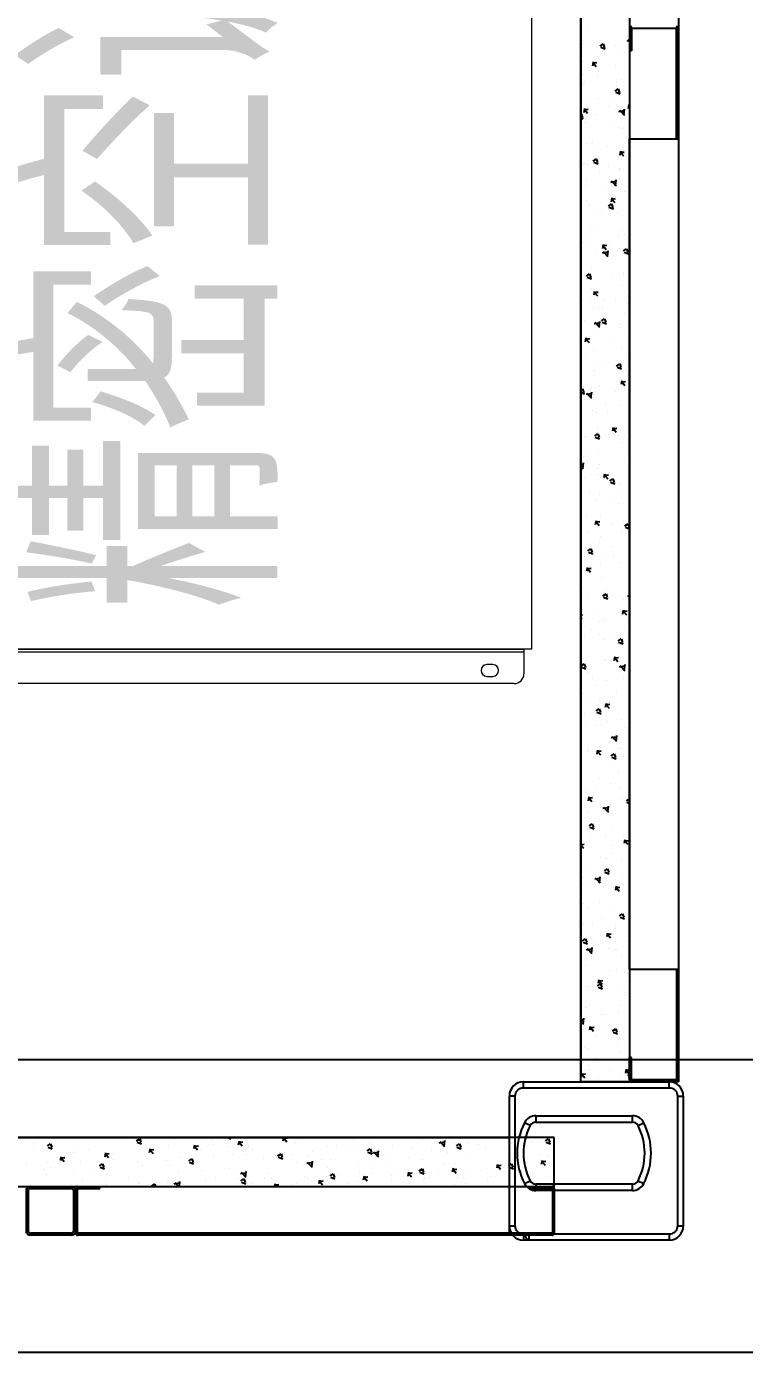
# Model space of a CAD drawing. Extents: x 758840 to 1108724, y -102573 to 143521.
# Drawn here: x 863022 to 863757, y 64583 to 65940 of the extents above; entities that cross this region are included whole.
import ezdxf

# ---------------------------------------------------------------- set-up
doc = ezdxf.new("R2010")
doc.units = 0
doc.header["$LTSCALE"] = 1000
doc.header["$MEASUREMENT"] = 0
doc.linetypes.add('DASHDOT', pattern=[1, 0.5, -0.25, 0, -0.25])
for name, color, linetype in [('02电气-设备', 255, 'Continuous'), ('02电气-设备基础', 252, 'Continuous'), ('DX', 3, 'DASHDOT'), ('LWIRE', 1, 'Continuous')]:
    doc.layers.add(name, color=color, linetype=linetype)
doc.layers.add('ACS_KT_LH', color=51, linetype='ACS-LH', lineweight=60)
doc.styles.get("Standard").update_dxf_attribs({"font": 'gbenor.shx', "bigfont": 'gbcbig.shx'})
doc.styles.add('宋体', font='', dxfattribs={"width": 0.7})
doc.styles.get('宋体').set_extended_font_data('SimSun')
doc.linetypes.add('ACS-LH', pattern='A,1,-0.25,1,-0.25,1,-0.25,1,-0.4,["LH",宋体,S=0.25,R=0,X=-0.2,Y=-0.1],-0.4', length=5.55)

# ---------------------------------------------------------------- blocks, each defined once
blk = doc.blocks.new('空调新风一体机')
at = {"layer": 'ACS_KT_LH', "linetype": 'ByBlock', "lineweight": 15}
for p, q in [((304.8, 1052.5), (632.7, 1052.5)), ((468.7, 779.5), (304.8, 1052.5)), ((632.7, 1052.5), (468.7, 779.5))]:
    blk.add_line(p, q, dxfattribs=at)
at = {"layer": 'DX', "linetype": 'ByBlock', "lineweight": 13}
for p, q in [((39.6, 18.1), (39.6, 681.8)), ((71.9, 691.8), (49.6, 691.8)), ((71.9, 8.1), (71.9, 691.8)), ((74.6, 691.8), (71.9, 691.8)), ((74.6, 8.1), (74.6, 691.8)), ((875.4, 691.8), (875.4, 8.1)), ((875.4, 691.8), (878.1, 691.8)), ((878.1, 691.8), (878.1, 8.1)), ((878.1, 691.8), (900.4, 691.8)), ((910.4, 681.8), (910.4, 18.1)), ((47, 660), (47, 654)), ((59, 654), (59, 660)), ((891, 660), (891, 654)), ((903, 654), (903, 660)), ((47, 46), (47, 40)), ((59, 40), (59, 46)), ((891, 46), (891, 40)), ((903, 40), (903, 46)), ((71.9, 8.1), (49.6, 8.1)), ((74.6, 8.1), (71.9, 8.1)), ((875.4, 8.1), (878.1, 8.1)), ((878.1, 8.1), (900.4, 8.1))]:
    blk.add_line(p, q, dxfattribs=at)
blk.add_lwpolyline([(75, 700), (75, 0), (875, 0), (875, 700)], close=True, dxfattribs=at)
blk.add_circle((53.1, 657.8), 11.8, dxfattribs=at)
for centre, radius, start, end in [((49.6, 681.8), 10, 90, 180), ((900.4, 681.8), 10, 0, 90), ((53, 660), 6, 0, 180), ((897, 660), 6, 0, 180), ((53, 654), 6, 180, 0), ((897, 654), 6, 180, 0), ((53, 46), 6, 0, 180), ((897, 46), 6, 0, 180), ((53, 40), 6, 180, 0), ((897, 40), 6, 180, 0), ((49.6, 18.1), 10, 180, 270), ((900.4, 18.1), 10, 270, 0)]:
    blk.add_arc(centre, radius, start, end, dxfattribs=at)
at = {"linetype": 'ByBlock', "lineweight": 15}
blk.add_text('正面', height=250, dxfattribs=at).set_placement((287.2, 1115.2))
at = {"layer": 'LWIRE', "lineweight": -3}
blk.add_text('精密空调', height=250, dxfattribs=at).set_placement((114.9, 259.7))
blk = doc.blocks.new('BD4-PAL0101-HVPM02')
at = {"layer": '02电气-设备'}
for p, q in [((8394880.4, -4146561.4), (8394880.4, -4149431.4)), ((8394880.4, -4149437.4), (8394880.4, -4146561.4)), ((8394880.4, -4149437.4), (8394880.4, -4146561.4)), ((8394930.4, -4146561.4), (8394930.4, -4149437.4)), ((8394980.4, -4146561.4), (8394980.4, -4149437.4)), ((8394888.5, -4148361.3), (8394888.5, -4148361.3)), ((8394928.6, -4148366.6), (8394928.6, -4148366.6)), ((8394930.4, -4148359.6), (8394930.4, -4148382.4)), ((8394932.4, -4148359.6), (8394932.4, -4148382.4)), ((8394978.2, -4148359.4), (8394932.6, -4148359.4)), ((8394978.4, -4148472.4), (8394978.4, -4148359.6)), ((8394980.4, -4148472.4), (8394980.4, -4148359.6)), ((8394882.6, -4148371.5), (8394882.6, -4148371.5)), ((8394883.7, -4148374.5), (8394883.7, -4148374.5)), ((8394885.7, -4148374.8), (8394885.7, -4148374.8)), ((8394900.3, -4148377.4), (8394903.5, -4148375.2)), ((8394900.9, -4148378.6), (8394905.3, -4148380.3)), ((8394903.4, -4148375.2), (8394904.7, -4148379.1)), ((8394915.6, -4148376.3), (8394915.6, -4148376.3)), ((8394917.6, -4148373.1), (8394917.6, -4148373.1)), ((8394928, -4148371.9), (8394930.4, -4148371.5)), ((8394928.6, -4148370.6), (8394930.4, -4148372.6)), ((8394881.2, -4148383.2), (8394881.2, -4148383.2)), ((8394883.4, -4148392.7), (8394883.4, -4148392.7)), ((8394893.1, -4148393.5), (8394892.4, -4148397.5)), ((8394893.1, -4148394.6), (8394896.9, -4148394.2)), ((8394904.2, -4148381.6), (8394904.2, -4148381.6)), ((8394905.2, -4148386.3), (8394905.2, -4148386.3)), ((8394922.7, -4148381.2), (8394922.7, -4148381.2)), ((8394932.4, -4148382.4), (8394930.4, -4148382.4)), ((8394882, -4148406.1), (8394882, -4148406.1)), ((8394893.2, -4148394.6), (8394896.2, -4148398.3)), ((8394898.4, -4148403.4), (8394898.4, -4148403.4)), ((8394916.3, -4148397.4), (8394916.3, -4148397.4)), ((8394882.7, -4148415.5), (8394882.7, -4148415.5)), ((8394883.2, -4148417.4), (8394883.2, -4148417.4)), ((8394884.1, -4148413.8), (8394884.1, -4148413.8)), ((8394897.9, -4148408.2), (8394897.9, -4148408.2)), ((8394915.7, -4148423.4), (8394918.9, -4148421.3)), ((8394916.6, -4148414), (8394916.6, -4148414)), ((8394917.1, -4148418.6), (8394917.1, -4148418.6)), ((8394918.9, -4148421.3), (8394920.2, -4148425.1)), ((8394921.9, -4148411.4), (8394921.9, -4148411.4)), ((8394884.9, -4148434.9), (8394884.9, -4148434.9)), ((8394898.7, -4148431.2), (8394898.7, -4148431.2)), ((8394914.6, -4148433.2), (8394914.6, -4148433.2)), ((8394916.3, -4148424.7), (8394920.8, -4148426.4)), ((8394920.3, -4148423.7), (8394920.3, -4148423.7)), ((8394880.4, -4148447.2), (8394881, -4148446.8)), ((8394881, -4148446.8), (8394882.3, -4148450.7)), ((8394884.3, -4148441.3), (8394883.5, -4148445.3)), ((8394884.3, -4148442.3), (8394888.1, -4148442)), ((8394884.3, -4148442.4), (8394887.4, -4148446.1)), ((8394895.3, -4148447.7), (8394895.3, -4148447.7)), ((8394908.7, -4148439.2), (8394908.7, -4148439.2)), ((8394917.9, -4148439.7), (8394917.9, -4148439.7)), ((8394919.5, -4148444.3), (8394925.2, -4148443.4)), ((8394920.1, -4148443), (8394925.1, -4148448.1)), ((8394925, -4148442), (8394924.3, -4148448.1)), ((8394929.8, -4148437.3), (8394929.1, -4148441.3)), ((8394929.2, -4148446.3), (8394929.2, -4148446.3)), ((8394929.9, -4148438.3), (8394930.4, -4148438.3)), ((8394929.9, -4148438.4), (8394930.4, -4148439.1)), ((8394880.4, -4148451), (8394882.9, -4148452)), ((8394885.7, -4148456.1), (8394885.7, -4148456.1)), ((8394885.8, -4148455.3), (8394885.8, -4148455.3)), ((8394915.4, -4148456.2), (8394915.4, -4148456.2)), ((8394918.7, -4148460.8), (8394918.7, -4148460.8)), ((8394922.9, -4148461.6), (8394922.9, -4148461.6)), ((8394892, -4148476), (8394892, -4148476)), ((8394930.4, -4149322.4), (8394930.4, -4148472.4)), ((8394930.4, -4148472.4), (8394980.4, -4148472.4)), ((8394978.4, -4148472.4), (8394980.4, -4148472.4)), ((8394980.4, -4148472.4), (8394980.4, -4149322.4)), ((8394886.5, -4148477.2), (8394886.5, -4148477.2)), ((8394898.6, -4148483.8), (8394898.6, -4148483.8)), ((8394907.7, -4148480.2), (8394907.7, -4148480.2)), ((8394919.4, -4148482), (8394919.4, -4148482)), ((8394921, -4148485.1), (8394920.3, -4148489)), ((8394921.1, -4148486.1), (8394924.9, -4148485.8)), ((8394921.1, -4148486.2), (8394924.1, -4148489.8)), ((8394883.4, -4148497.8), (8394883.4, -4148497.8)), ((8394884.7, -4148497.8), (8394884.7, -4148497.8)), ((8394887.2, -4148498.4), (8394887.2, -4148498.4)), ((8394893.3, -4148495), (8394896.5, -4148492.9)), ((8394893.9, -4148496.3), (8394898.3, -4148498)), ((8394896.4, -4148492.9), (8394897.7, -4148496.7)), ((8394908.7, -4148501), (8394908.7, -4148501)), ((8394886.4, -4148513.9), (8394886.4, -4148513.9)), ((8394899.8, -4148505.4), (8394899.8, -4148505.4)), ((8394911.1, -4148516.6), (8394916.8, -4148515.8)), ((8394911.7, -4148515.4), (8394916.7, -4148520.5)), ((8394916.5, -4148514.4), (8394915.8, -4148520.4)), ((8394920.2, -4148503.1), (8394920.2, -4148503.1)), ((8394920.3, -4148512.5), (8394920.3, -4148512.5)), ((8394920.4, -4148504.1), (8394920.4, -4148504.1)), ((8394885.5, -4148520.8), (8394885.5, -4148520.8)), ((8394888, -4148519.5), (8394888, -4148519.5)), ((8394901.4, -4148522.9), (8394901.4, -4148522.9)), ((8394921, -4148524.3), (8394921, -4148524.3)), ((8394925.4, -4148526.1), (8394925.4, -4148526.1)), ((8394886, -4148535.7), (8394886, -4148535.7)), ((8394888.8, -4148540.6), (8394888.8, -4148540.6)), ((8394908.7, -4148541.1), (8394911.9, -4148538.9)), ((8394909.3, -4148542.3), (8394913.8, -4148544)), ((8394912.2, -4148532.8), (8394911.5, -4148536.8)), ((8394911.9, -4148538.9), (8394913.2, -4148542.8)), ((8394912.3, -4148533.9), (8394916.1, -4148533.5)), ((8394912.3, -4148534), (8394915.3, -4148537.6)), ((8394923.1, -4148542), (8394923.1, -4148542)), ((8394898.8, -4148546.4), (8394898.8, -4148546.4)), ((8394902.2, -4148545.8), (8394902.2, -4148545.8)), ((8394918.1, -4148547.9), (8394918.1, -4148547.9)), ((8394921.8, -4148545.4), (8394921.8, -4148545.4)), ((8394889.5, -4148561.8), (8394889.5, -4148561.8)), ((8394898.8, -4148564.2), (8394898.8, -4148564.2)), ((8394918.9, -4148570.9), (8394918.9, -4148570.9)), ((8394922.5, -4148566.5), (8394922.5, -4148566.5)), ((8394924.8, -4148570.1), (8394924.8, -4148570.1)), ((8394883.6, -4148578.2), (8394883.6, -4148578.2)), ((8394890.3, -4148582.9), (8394890.3, -4148582.9)), ((8394890.9, -4148571.5), (8394890.9, -4148571.5)), ((8394903.4, -4148580.6), (8394902.7, -4148584.6)), ((8394903.4, -4148581.6), (8394907.2, -4148581.3)), ((8394903.5, -4148581.7), (8394906.5, -4148585.4)), ((8394911.4, -4148578.6), (8394911.4, -4148578.6)), ((8394895.5, -4148590.7), (8394895.5, -4148590.7)), ((8394902.7, -4148589), (8394908.3, -4148588.1)), ((8394903.3, -4148587.7), (8394908.2, -4148592.9)), ((8394908.1, -4148586.8), (8394907.4, -4148592.8)), ((8394920.6, -4148584.5), (8394920.6, -4148584.5)), ((8394923.3, -4148587.7), (8394923.3, -4148587.7)), ((8394924.2, -4148587.1), (8394927.4, -4148585)), ((8394924.8, -4148588.4), (8394929.2, -4148590.1)), ((8394927.3, -4148585), (8394928.6, -4148588.8)), ((8394886.3, -4148612.7), (8394889.5, -4148610.5)), ((8394889.4, -4148610.6), (8394890.7, -4148614.4)), ((8394891.1, -4148604.1), (8394891.1, -4148604.1)), ((8394923.8, -4148611.1), (8394923.8, -4148611.1)), ((8394924.1, -4148608.8), (8394924.1, -4148608.8)), ((8394886.2, -4148616.1), (8394886.2, -4148616.1)), ((8394886.9, -4148614), (8394891.3, -4148615.7)), ((8394888.1, -4148612.5), (8394888.1, -4148612.5)), ((8394889.9, -4148612.5), (8394889.9, -4148612.5)), ((8394891.9, -4148625.2), (8394891.9, -4148625.2)), ((8394912.2, -4148615.7), (8394912.2, -4148615.7)), ((8394923.2, -4148622.4), (8394923.2, -4148622.4)), ((8394882, -4148637.7), (8394882, -4148637.7)), ((8394888.9, -4148635.5), (8394888.9, -4148635.5)), ((8394894.6, -4148628.4), (8394893.8, -4148632.3)), ((8394894.6, -4148629.4), (8394898.4, -4148629.1)), ((8394894.6, -4148629.5), (8394897.7, -4148633.1)), ((8394904.8, -4148637.6), (8394904.8, -4148637.6)), ((8394915.9, -4148636.3), (8394915.9, -4148636.3)), ((8394924.8, -4148630), (8394924.8, -4148630)), ((8394892.6, -4148646.3), (8394892.6, -4148646.3)), ((8394899, -4148644.7), (8394899, -4148644.7)), ((8394902.5, -4148644.8), (8394902.5, -4148644.8)), ((8394925.6, -4148651.1), (8394925.6, -4148651.1)), ((8394928.9, -4148640.7), (8394928.9, -4148640.7)), ((8394883.8, -4148658.6), (8394883.8, -4148658.6)), ((8394894.3, -4148661.4), (8394899.9, -4148660.5)), ((8394894.9, -4148660.1), (8394899.8, -4148665.2)), ((8394899.7, -4148659.1), (8394899, -4148665.2)), ((8394901.7, -4148658.7), (8394904.9, -4148656.6)), ((8394902.3, -4148660), (8394906.8, -4148661.7)), ((8394904.9, -4148656.6), (8394906.2, -4148660.4)), ((8394905.6, -4148660.5), (8394905.6, -4148660.5)), ((8394920.8, -4148665), (8394920.8, -4148665)), ((8394921.5, -4148662.6), (8394921.5, -4148662.6)), ((8394881, -4148678.7), (8394881, -4148678.7)), ((8394885.8, -4148676.1), (8394885, -4148680.1)), ((8394885.8, -4148677.2), (8394889.6, -4148676.8)), ((8394885.8, -4148677.2), (8394888.9, -4148680.9)), ((8394893.4, -4148667.5), (8394893.4, -4148667.5)), ((8394914.9, -4148677.2), (8394914.9, -4148677.2)), ((8394926.4, -4148672.2), (8394926.4, -4148672.2)), ((8394882.2, -4148680.3), (8394882.2, -4148680.3)), ((8394894.2, -4148688.6), (8394894.2, -4148688.6)), ((8394922.4, -4148685.6), (8394922.4, -4148685.6)), ((8394886.4, -4148696.5), (8394886.4, -4148696.5)), ((8394899, -4148705.3), (8394899, -4148705.3)), ((8394907, -4148702.4), (8394907, -4148702.4)), ((8394917.2, -4148704.8), (8394920.4, -4148702.6)), ((8394917.8, -4148706), (8394922.2, -4148707.8)), ((8394920.3, -4148702.6), (8394921.6, -4148706.5)), ((8394923.4, -4148702.8), (8394923.4, -4148702.8)), ((8394927.2, -4148693.4), (8394927.2, -4148693.4)), ((8394893.6, -4148710.9), (8394893.6, -4148710.9)), ((8394894.9, -4148709.7), (8394894.9, -4148709.7)), ((8394922.5, -4148719.9), (8394921.8, -4148723.9)), ((8394927.5, -4148709.5), (8394927.5, -4148709.5)), ((8394927.9, -4148714.5), (8394927.9, -4148714.5)), ((8394880.4, -4148724.6), (8394880.8, -4148724.6)), ((8394880.4, -4148729.6), (8394882.4, -4148728.2)), ((8394880.4, -4148731.8), (8394884.3, -4148733.3)), ((8394882.4, -4148728.2), (8394883.7, -4148732.1)), ((8394885.9, -4148733.7), (8394891.5, -4148732.9)), ((8394886.5, -4148732.5), (8394891.4, -4148737.6)), ((8394891.3, -4148731.5), (8394890.6, -4148737.5)), ((8394891.6, -4148727.2), (8394891.6, -4148727.2)), ((8394895.7, -4148730.9), (8394895.7, -4148730.9)), ((8394899.2, -4148725.1), (8394899.2, -4148725.1)), ((8394915.7, -4148730.4), (8394915.7, -4148730.4)), ((8394922.6, -4148720.9), (8394926.4, -4148720.6)), ((8394922.6, -4148721), (8394925.6, -4148724.7)), ((8394884, -4148739), (8394884, -4148739)), ((8394906, -4148743.4), (8394906, -4148743.4)), ((8394921, -4148745.4), (8394921, -4148745.4)), ((8394928.7, -4148735.6), (8394928.7, -4148735.6)), ((8394892.4, -4148750.2), (8394892.4, -4148750.2)), ((8394896.5, -4148752), (8394896.5, -4148752)), ((8394908.3, -4148752.3), (8394908.3, -4148752.3)), ((8394929.5, -4148756.8), (8394929.5, -4148756.8)), ((8394894.7, -4148776.4), (8394897.9, -4148774.3)), ((8394897.3, -4148773.2), (8394897.3, -4148773.2)), ((8394897.9, -4148774.3), (8394899.2, -4148778.1)), ((8394898.1, -4148768.6), (8394898.1, -4148768.6)), ((8394913.7, -4148767.7), (8394913, -4148771.6)), ((8394913.7, -4148768.7), (8394917.5, -4148768.4)), ((8394913.8, -4148768.8), (8394916.8, -4148772.4)), ((8394884.7, -4148777.1), (8394884.7, -4148777.1)), ((8394886.6, -4148776.9), (8394886.6, -4148776.9)), ((8394895.3, -4148777.7), (8394899.8, -4148779.4)), ((8394909.1, -4148775.2), (8394909.1, -4148775.2)), ((8394918.6, -4148775.7), (8394918.6, -4148775.7)), ((8394923.6, -4148783.3), (8394923.6, -4148783.3)), ((8394925, -4148777.3), (8394925, -4148777.3)), ((8394930.2, -4148777.9), (8394930.2, -4148777.9)), ((8394885.7, -4148795), (8394885.7, -4148795)), ((8394898, -4148794.3), (8394898, -4148794.3)), ((8394925.8, -4148800.3), (8394925.8, -4148800.3)), ((8394880.4, -4148805.6), (8394883.1, -4148805.2)), ((8394880.4, -4148807.3), (8394883, -4148810)), ((8394882.9, -4148803.9), (8394882.2, -4148809.9)), ((8394897.1, -4148809.6), (8394897.1, -4148809.6)), ((8394899.4, -4148805.5), (8394899.4, -4148805.5)), ((8394884.2, -4148819.4), (8394884.2, -4148819.4)), ((8394898.8, -4148815.4), (8394898.8, -4148815.4)), ((8394902.4, -4148820), (8394902.4, -4148820)), ((8394904.9, -4148815.4), (8394904.1, -4148819.4)), ((8394904.9, -4148816.5), (8394908.7, -4148816.1)), ((8394904.9, -4148816.6), (8394908, -4148820.2)), ((8394910.2, -4148822.4), (8394913.3, -4148820.3)), ((8394910.8, -4148823.7), (8394915.2, -4148825.4)), ((8394913.3, -4148820.3), (8394914.6, -4148824.1)), ((8394921.2, -4148825.8), (8394921.2, -4148825.8)), ((8394889.2, -4148834.7), (8394889.2, -4148834.7)), ((8394895.1, -4148841.9), (8394895.1, -4148841.9)), ((8394899.6, -4148836.6), (8394899.6, -4148836.6)), ((8394909.7, -4148841.8), (8394909.7, -4148841.8)), ((8394923.1, -4148833.3), (8394923.1, -4148833.3)), ((8394919.1, -4148845.1), (8394919.1, -4148845.1)), ((8394886.8, -4148857.3), (8394886.8, -4148857.3)), ((8394896.1, -4148863.2), (8394895.3, -4148867.2)), ((8394895.9, -4148864.9), (8394895.9, -4148864.9)), ((8394896.1, -4148864.2), (8394899.9, -4148863.9)), ((8394896.1, -4148864.3), (8394899.2, -4148868)), ((8394900.4, -4148857.7), (8394900.4, -4148857.7)), ((8394911.8, -4148867), (8394911.8, -4148867)), ((8394923.8, -4148863.7), (8394923.8, -4148863.7)), ((8394925.6, -4148868.5), (8394928.8, -4148866.3)), ((8394928.8, -4148866.4), (8394930.1, -4148870.2)), ((8394888.2, -4148875.7), (8394888.2, -4148875.7)), ((8394901.1, -4148878.9), (8394901.1, -4148878.9)), ((8394922.1, -4148874.3), (8394922.1, -4148874.3)), ((8394926.2, -4148869.8), (8394930.4, -4148871.4)), ((8394887.7, -4148894), (8394890.9, -4148891.9)), ((8394888.3, -4148895.3), (8394892.8, -4148897)), ((8394890.9, -4148891.9), (8394892.2, -4148895.8)), ((8394899.6, -4148885.9), (8394899.6, -4148885.9)), ((8394912.6, -4148889.9), (8394912.6, -4148889.9)), ((8394928.5, -4148892), (8394928.5, -4148892)), ((8394884.3, -4148899.8), (8394884.3, -4148899.8)), ((8394889.2, -4148909.7), (8394889.2, -4148909.7)), ((8394900.8, -4148908), (8394900.8, -4148908)), ((8394901.9, -4148900), (8394901.9, -4148900)), ((8394914.2, -4148899.5), (8394914.2, -4148899.5)), ((8394921.4, -4148906.2), (8394921.4, -4148906.2)), ((8394887.3, -4148911), (8394886.5, -4148914.9)), ((8394887.3, -4148912), (8394891.1, -4148911.7)), ((8394887.3, -4148912.1), (8394890.4, -4148915.7)), ((8394902.7, -4148921.1), (8394902.7, -4148921.1)), ((8394929.3, -4148915), (8394929.3, -4148915)), ((8394881.9, -4148931.5), (8394881.9, -4148931.5)), ((8394905.9, -4148934.7), (8394905.9, -4148934.7)), ((8394887, -4148937.7), (8394887, -4148937.7)), ((8394903.2, -4148940.1), (8394906.3, -4148938)), ((8394903.4, -4148942.3), (8394903.4, -4148942.3)), ((8394903.8, -4148941.4), (8394908.2, -4148943.1)), ((8394906.3, -4148938), (8394907.6, -4148941.8)), ((8394913.2, -4148940.4), (8394913.2, -4148940.4)), ((8394924, -4148944.1), (8394924, -4148944.1)), ((8394928.4, -4148940.3), (8394930.4, -4148940)), ((8394929, -4148939), (8394930.4, -4148940.5)), ((8394880.4, -4148959.6), (8394882.3, -4148959.4)), ((8394880.4, -4148962.1), (8394881.6, -4148963.5)), ((8394882.7, -4148954.5), (8394882.7, -4148954.5)), ((8394898.6, -4148956.6), (8394898.6, -4148956.6)), ((8394904.2, -4148963.4), (8394904.2, -4148963.4)), ((8394922.6, -4148959.8), (8394922.6, -4148959.8)), ((8394924, -4148954.7), (8394923.3, -4148958.7)), ((8394924.1, -4148955.8), (8394927.8, -4148955.4)), ((8394924.1, -4148955.9), (8394927.1, -4148959.5)), ((8394891.9, -4148974.2), (8394891.9, -4148974.2)), ((8394899.7, -4148966.3), (8394899.7, -4148966.3)), ((8394905.3, -4148965.6), (8394905.3, -4148965.6)), ((8394925.8, -4148972.7), (8394925.8, -4148972.7)), ((8394884.5, -4148980.2), (8394884.5, -4148980.2)), ((8394899.4, -4148979.5), (8394899.4, -4148979.5)), ((8394905, -4148984.6), (8394905, -4148984.6)), ((8394915.3, -4148981.6), (8394915.3, -4148981.6)), ((8394918.6, -4148986.1), (8394921.8, -4148984)), ((8394919.2, -4148987.4), (8394923.7, -4148989.1)), ((8394921.6, -4148986.6), (8394921.6, -4148986.6)), ((8394921.8, -4148984), (8394923.1, -4148987.9)), ((8394915.2, -4149002.5), (8394914.4, -4149006.5)), ((8394915.2, -4149003.5), (8394919, -4149003.2)), ((8394915.2, -4149003.6), (8394918.3, -4149007.3)), ((8394916.1, -4149004.6), (8394916.1, -4149004.6)), ((8394880.7, -4149011.7), (8394883.9, -4149009.6)), ((8394881.3, -4149013), (8394885.8, -4149014.7)), ((8394883.9, -4149009.6), (8394885.2, -4149013.4)), ((8394887.2, -4149018.1), (8394887.2, -4149018.1)), ((8394904.3, -4149006.6), (8394904.3, -4149006.6)), ((8394905.8, -4149005.7), (8394905.8, -4149005.7)), ((8394920, -4149012.7), (8394925.6, -4149011.8)), ((8394920.6, -4149011.4), (8394925.5, -4149016.6)), ((8394925.4, -4149010.4), (8394924.7, -4149016.5)), ((8394892.7, -4149024.4), (8394892.7, -4149024.4)), ((8394896.4, -4149031.8), (8394896.4, -4149031.8)), ((8394906.5, -4149026.8), (8394906.5, -4149026.8)), ((8394924.2, -4149024.5), (8394924.2, -4149024.5)), ((8394930.3, -4149030.3), (8394930.3, -4149030.3)), ((8394883, -4149040.3), (8394883, -4149040.3)), ((8394916.9, -4149038.9), (8394916.9, -4149038.9)), ((8394885.3, -4149046.2), (8394885.3, -4149046.2)), ((8394896.2, -4149057.8), (8394899.3, -4149055.6)), ((8394896.8, -4149059), (8394901.2, -4149060.7)), ((8394899.3, -4149055.6), (8394900.6, -4149059.5)), ((8394899.9, -4149046.7), (8394899.9, -4149046.7)), ((8394906.4, -4149050.3), (8394905.6, -4149054.2)), ((8394906.4, -4149051.3), (8394910.2, -4149051)), ((8394906.4, -4149051.4), (8394909.5, -4149055)), ((8394907.3, -4149048), (8394907.3, -4149048)), ((8394909.4, -4149049.4), (8394909.4, -4149049.4)), ((8394884.7, -4149060.6), (8394884.7, -4149060.6)), ((8394886.1, -4149069.2), (8394886.1, -4149069.2)), ((8394895.4, -4149072.8), (8394895.4, -4149072.8)), ((8394902, -4149071.3), (8394902, -4149071.3)), ((8394908.1, -4149069.1), (8394908.1, -4149069.1)), ((8394921.7, -4149067), (8394921.7, -4149067)), ((8394929.3, -4149071.3), (8394929.3, -4149071.3)), ((8394911.5, -4149085.1), (8394917.2, -4149084.2)), ((8394912.1, -4149083.8), (8394917.1, -4149088.9)), ((8394917, -4149082.8), (8394916.3, -4149088.8)), ((8394926.1, -4149074.4), (8394926.1, -4149074.4)), ((8394887.3, -4149098.5), (8394887.3, -4149098.5)), ((8394887.5, -4149097.9), (8394887.5, -4149097.9)), ((8394897.6, -4149098), (8394896.8, -4149102)), ((8394897.6, -4149099.1), (8394901.4, -4149098.7)), ((8394897.6, -4149099.2), (8394900.7, -4149102.8)), ((8394902.8, -4149094.2), (8394902.8, -4149094.2)), ((8394908.8, -4149090.2), (8394908.8, -4149090.2)), ((8394918.7, -4149096.3), (8394918.7, -4149096.3)), ((8394921.4, -4149096.5), (8394921.4, -4149096.5)), ((8394908, -4149105), (8394908, -4149105)), ((8394909.6, -4149111.4), (8394909.6, -4149111.4)), ((8394911.6, -4149103.8), (8394914.8, -4149101.7)), ((8394912.2, -4149105.1), (8394916.7, -4149106.8)), ((8394914.8, -4149101.7), (8394916.1, -4149105.5)), ((8394924.4, -4149104.9), (8394924.4, -4149104.9)), ((8394900.1, -4149127.1), (8394900.1, -4149127.1)), ((8394919.5, -4149119.3), (8394919.5, -4149119.3)), ((8394886.5, -4149138.9), (8394886.5, -4149138.9)), ((8394896.1, -4149139), (8394896.1, -4149139)), ((8394910.4, -4149132.5), (8394910.4, -4149132.5)), ((8394920.4, -4149137.5), (8394920.4, -4149137.5)), ((8394884.9, -4149141.1), (8394884.9, -4149141.1)), ((8394888.8, -4149145.8), (8394888, -4149149.8)), ((8394888.8, -4149146.8), (8394892.6, -4149146.5)), ((8394888.8, -4149146.9), (8394891.9, -4149150.6)), ((8394911.2, -4149153.7), (8394911.2, -4149153.7)), ((8394921.9, -4149147.4), (8394921.9, -4149147.4)), ((8394927.1, -4149149.8), (8394930.2, -4149147.7)), ((8394927.7, -4149151.1), (8394930.4, -4149152.2)), ((8394930.2, -4149147.7), (8394930.4, -4149148.2)), ((8394888.8, -4149160.9), (8394888.8, -4149160.9)), ((8394903.1, -4149157.4), (8394908.8, -4149156.6)), ((8394903.7, -4149156.2), (8394908.7, -4149161.3)), ((8394908.6, -4149155.2), (8394907.8, -4149161.2)), ((8394912.5, -4149162.7), (8394912.5, -4149162.7)), ((8394912.9, -4149164.1), (8394912.9, -4149164.1)), ((8394887.5, -4149178.9), (8394887.5, -4149178.9)), ((8394889.2, -4149175.4), (8394892.3, -4149173.3)), ((8394889.8, -4149176.7), (8394894.2, -4149178.4)), ((8394892.3, -4149173.3), (8394893.6, -4149177.1)), ((8394899.1, -4149171.2), (8394899.1, -4149171.2)), ((8394911.9, -4149174.8), (8394911.9, -4149174.8)), ((8394880.4, -4149194.6), (8394883.8, -4149194.3)), ((8394880.4, -4149195.2), (8394883.1, -4149198.3)), ((8394880.6, -4149191.9), (8394880.6, -4149191.9)), ((8394889.6, -4149183.9), (8394889.6, -4149183.9)), ((8394905.5, -4149186), (8394905.5, -4149186)), ((8394924.6, -4149185.3), (8394924.6, -4149185.3)), ((8394925.5, -4149189.6), (8394924.8, -4149193.5)), ((8394925.5, -4149190.6), (8394929.3, -4149190.3)), ((8394925.6, -4149190.7), (8394928.6, -4149194.3)), ((8394929.6, -4149189.1), (8394929.6, -4149189.1)), ((8394900.3, -4149207.5), (8394900.3, -4149207.5)), ((8394911.5, -4149203.6), (8394911.5, -4149203.6)), ((8394912.7, -4149195.9), (8394912.7, -4149195.9)), ((8394881.4, -4149213), (8394881.4, -4149213)), ((8394885.1, -4149221.5), (8394885.1, -4149221.5)), ((8394904.6, -4149221.5), (8394907.8, -4149219.3)), ((8394906.3, -4149208.9), (8394906.3, -4149208.9)), ((8394907.8, -4149219.3), (8394909.1, -4149223.2)), ((8394913.5, -4149217.1), (8394913.5, -4149217.1)), ((8394922.2, -4149211), (8394922.2, -4149211)), ((8394882.2, -4149234.2), (8394882.2, -4149234.2)), ((8394882.9, -4149228.7), (8394882.9, -4149228.7)), ((8394894.7, -4149229.8), (8394900.3, -4149228.9)), ((8394895.3, -4149228.5), (8394900.2, -4149233.7)), ((8394900.1, -4149227.5), (8394899.4, -4149233.6)), ((8394903.6, -4149228.8), (8394903.6, -4149228.8)), ((8394905.2, -4149222.7), (8394909.7, -4149224.4)), ((8394922.1, -4149227.8), (8394922.1, -4149227.8)), ((8394923, -4149234), (8394923, -4149234)), ((8394890.2, -4149237.4), (8394890.2, -4149237.4)), ((8394914.3, -4149238.2), (8394914.3, -4149238.2)), ((8394916.7, -4149237.3), (8394915.9, -4149241.3)), ((8394916.7, -4149238.4), (8394920.5, -4149238)), ((8394916.7, -4149238.5), (8394919.8, -4149242.1)), ((8394924.1, -4149235.9), (8394924.1, -4149235.9)), ((8394883, -4149255.3), (8394883, -4149255.3)), ((8394887.7, -4149259.4), (8394887.7, -4149259.4)), ((8394899.6, -4149253.7), (8394899.6, -4149253.7)), ((8394915, -4149259.4), (8394915, -4149259.4)), ((8394883.7, -4149276.4), (8394883.7, -4149276.4)), ((8394892.3, -4149275.6), (8394892.3, -4149275.6)), ((8394902.6, -4149269.8), (8394902.6, -4149269.8)), ((8394920.1, -4149267.5), (8394923.2, -4149265.4)), ((8394920.7, -4149268.8), (8394925.1, -4149270.5)), ((8394923.2, -4149265.4), (8394924.5, -4149269.2)), ((8394924.7, -4149265.7), (8394924.7, -4149265.7)), ((8394900.5, -4149287.9), (8394900.5, -4149287.9)), ((8394907.9, -4149285.1), (8394907.1, -4149289.1)), ((8394907.9, -4149286.1), (8394911.7, -4149285.8)), ((8394907.9, -4149286.2), (8394911, -4149289.9)), ((8394915.8, -4149280.5), (8394915.8, -4149280.5)), ((8394916.3, -4149278.8), (8394916.3, -4149278.8)), ((8394881.3, -4149303.5), (8394881.3, -4149303.5)), ((8394882.2, -4149293.1), (8394885.3, -4149290.9)), ((8394882.8, -4149294.3), (8394887.2, -4149296.1)), ((8394884.5, -4149297.6), (8394884.5, -4149297.6)), ((8394885.3, -4149291), (8394886.6, -4149294.8)), ((8394885.3, -4149301.9), (8394885.3, -4149301.9)), ((8394886.3, -4149302.2), (8394891.9, -4149301.3)), ((8394886.9, -4149300.9), (8394891.8, -4149306)), ((8394891.7, -4149299.9), (8394891, -4149305.9)), ((8394893.1, -4149298.6), (8394893.1, -4149298.6)), ((8394894.7, -4149295), (8394894.7, -4149295)), ((8394909, -4149300.7), (8394909, -4149300.7)), ((8394915.2, -4149302.1), (8394915.2, -4149302.1)), ((8394916.6, -4149301.6), (8394916.6, -4149301.6)), ((8394928.6, -4149293.5), (8394928.6, -4149293.5)), ((8394922.3, -4149308.2), (8394922.3, -4149308.2)), ((8394885.3, -4149318.7), (8394885.3, -4149318.7)), ((8394909.8, -4149323.6), (8394909.8, -4149323.6)), ((8394917.3, -4149322.8), (8394917.3, -4149322.8)), ((8394925.7, -4149325.7), (8394925.7, -4149325.7)), ((8394980.4, -4149322.4), (8394930.4, -4149322.4)), ((8394978.4, -4149322.4), (8394978.4, -4149435.2)), ((8394978.4, -4149322.4), (8394980.4, -4149322.4)), ((8394980.4, -4149322.4), (8394980.4, -4149435.2)), ((8394886, -4149339.8), (8394886, -4149339.8)), ((8394886.4, -4149343.4), (8394886.4, -4149343.4)), ((8394887.9, -4149339.8), (8394887.9, -4149339.8)), ((8394893.7, -4149336), (8394893.7, -4149336)), ((8394897.6, -4149339.1), (8394900.8, -4149337)), ((8394898.2, -4149340.4), (8394902.7, -4149342.1)), ((8394899.1, -4149332.9), (8394898.3, -4149336.8)), ((8394899.1, -4149333.9), (8394902.9, -4149333.6)), ((8394899.1, -4149334), (8394902.2, -4149337.6)), ((8394900.8, -4149337), (8394902.1, -4149340.8)), ((8394918.1, -4149343.9), (8394918.1, -4149343.9)), ((8394927.6, -4149334.5), (8394927.6, -4149334.5)), ((8394924.9, -4149346.1), (8394924.9, -4149346.1)), ((8394926.5, -4149348.7), (8394926.5, -4149348.7)), ((8394885.8, -4149361.1), (8394885.8, -4149361.1)), ((8394886.8, -4149361), (8394886.8, -4149361)), ((8394900.7, -4149368.3), (8394900.7, -4149368.3)), ((8394903.1, -4149368.4), (8394903.1, -4149368.4)), ((8394906.3, -4149368.2), (8394906.3, -4149368.2)), ((8394918.9, -4149365.1), (8394918.9, -4149365.1)), ((8394919.7, -4149359.7), (8394919.7, -4149359.7)), ((8394880.4, -4149374.1), (8394883.5, -4149373.7)), ((8394880.4, -4149375.3), (8394883.4, -4149378.4)), ((8394883.3, -4149372.3), (8394882.6, -4149378.3)), ((8394885.5, -4149382.3), (8394885.5, -4149382.3)), ((8394887.6, -4149382.1), (8394887.6, -4149382.1)), ((8394890.2, -4149380.6), (8394889.5, -4149384.6)), ((8394890.3, -4149381.7), (8394894.1, -4149381.3)), ((8394890.3, -4149381.8), (8394893.4, -4149385.4)), ((8394913.1, -4149385.2), (8394916.2, -4149383)), ((8394916.2, -4149383), (8394917.5, -4149386.9)), ((8394895.8, -4149390.3), (8394895.8, -4149390.3)), ((8394913.7, -4149386.4), (8394918.1, -4149388.1)), ((8394919.7, -4149386.2), (8394919.7, -4149386.2)), ((8394919.8, -4149393.5), (8394919.8, -4149393.5)), ((8394922.5, -4149388.6), (8394922.5, -4149388.6)), ((8394884.8, -4149402.1), (8394884.8, -4149402.1)), ((8394888.4, -4149403.3), (8394888.4, -4149403.3)), ((8394918.7, -4149400.7), (8394918.7, -4149400.7)), ((8394920.4, -4149407.3), (8394920.4, -4149407.3)), ((8394888.1, -4149420.2), (8394888.1, -4149420.2)), ((8394889.1, -4149424.4), (8394889.1, -4149424.4)), ((8394896.6, -4149413.2), (8394896.6, -4149413.2)), ((8394910.8, -4149425.9), (8394910.8, -4149425.9)), ((8394912.5, -4149415.3), (8394912.5, -4149415.3)), ((8394927, -4149424.4), (8394926.2, -4149428.4)), ((8394927, -4149425.4), (8394930.4, -4149425.2)), ((8394927, -4149425.5), (8394930.1, -4149429.2)), ((8394930.4, -4149435.2), (8394930.4, -4149412.4)), ((8394932.4, -4149412.4), (8394930.4, -4149412.4)), ((8394932.4, -4149435.2), (8394932.4, -4149412.4)), ((8394821.9, -4149437.4), (8394970.9, -4149437.4)), ((8394821.9, -4149443.4), (8394821.9, -4149437.4)), ((8394930.4, -4149437.4), (8394880.4, -4149437.4)), ((8394980.4, -4149437.4), (8394880.4, -4149437.4)), ((8394881.4, -4149428.4), (8394880.7, -4149432.4)), ((8394881.5, -4149429.4), (8394885.3, -4149429.1)), ((8394881.5, -4149429.5), (8394884.6, -4149433.2)), ((8394897.4, -4149434.4), (8394897.4, -4149434.4)), ((8394921.2, -4149428.5), (8394921.2, -4149428.5)), ((8394925.1, -4149426.5), (8394925.1, -4149426.5)), ((8394928.5, -4149431.2), (8394930.4, -4149429.9)), ((8394929.1, -4149432.5), (8394930.4, -4149433)), ((8394978.2, -4149435.4), (8394932.6, -4149435.4)), ((8394978.2, -4149437.4), (8394932.6, -4149437.4)), ((8394970.9, -4149443.4), (8394970.9, -4149437.4)), ((8394807.4, -4149451.6), (8394807.4, -4149451.9)), ((8394807.4, -4149584.9), (8394807.4, -4149451.9)), ((8394813.4, -4149451.9), (8394807.4, -4149451.9)), ((8394813.4, -4149584.9), (8394813.4, -4149451.9)), ((8394821.9, -4149443.4), (8394970.9, -4149443.4)), ((8394979.4, -4149451.9), (8394979.4, -4149584.9)), ((8394979.4, -4149451.9), (8394985.4, -4149451.9)), ((8394985.4, -4149451.9), (8394985.4, -4149584.9)), ((8394828.7, -4149482.2), (8394822.9, -4149479.2)), ((8394834.5, -4149472.1), (8394933.3, -4149472.1)), ((8394834.5, -4149472.1), (8394834.5, -4149478.6)), ((8394834.5, -4149478.6), (8394933.3, -4149478.6)), ((8394933.3, -4149478.6), (8394933.3, -4149472.1)), ((8394939.1, -4149482.2), (8394944.9, -4149479.2)), ((8381447.4, -4149494.4), (8394807.4, -4149494.4)), ((8394853.4, -4149494.4), (8391303.4, -4149494.4)), ((8394321.1, -4149499.8), (8394321.1, -4149499.8)), ((8394321.2, -4149503.5), (8394321.2, -4149503.5)), ((8394329.6, -4149506.1), (8394329.6, -4149506.1)), ((8394334.8, -4149502.8), (8394337.9, -4149500.7)), ((8394335.4, -4149504.1), (8394339.8, -4149505.8)), ((8394337.9, -4149500.7), (8394339.2, -4149504.6)), ((8394361.2, -4149505), (8394361.2, -4149505)), ((8394377.1, -4149507.1), (8394377.1, -4149507.1)), ((8394426, -4149497.7), (8394429.2, -4149495.6)), ((8394426.5, -4149498.3), (8394426.5, -4149498.3)), ((8394426.6, -4149499), (8394431.1, -4149500.7)), ((8394429.2, -4149495.6), (8394430.5, -4149499.5)), ((8394439.8, -4149506), (8394439, -4149510)), ((8394439.8, -4149507.1), (8394443.6, -4149506.8)), ((8394439.9, -4149507.2), (8394442.9, -4149510.8)), ((8394458.6, -4149502.3), (8394458.6, -4149502.3)), ((8394464.5, -4149495.8), (8394464.5, -4149495.8)), ((8394485.3, -4149502.1), (8394484.6, -4149506)), ((8394485.4, -4149503.1), (8394489.2, -4149502.8)), ((8394485.4, -4149503.2), (8394488.5, -4149506.9)), ((8394491.6, -4149507.1), (8394491.6, -4149507.1)), ((8394503.8, -4149497.4), (8394503.8, -4149497.4)), ((8394504.6, -4149501.1), (8394504.6, -4149501.1)), ((8394519, -4149494.4), (8394522.3, -4149495.7)), ((8394520.5, -4149503.2), (8394520.5, -4149503.2)), ((8394521.7, -4149494.4), (8394521.7, -4149494.4)), ((8394530.9, -4149498.1), (8394530.1, -4149502.1)), ((8394530.9, -4149499.1), (8394534.7, -4149498.8)), ((8394530.9, -4149499.2), (8394534, -4149502.9)), ((8394540.8, -4149503.7), (8394540.8, -4149503.7)), ((8394544.5, -4149506.3), (8394544.5, -4149506.3)), ((8394555.5, -4149494.5), (8394555.5, -4149494.5)), ((8394576.4, -4149494.4), (8394575.7, -4149498.1)), ((8394576.5, -4149495.1), (8394580.3, -4149494.8)), ((8394576.5, -4149495.2), (8394579.6, -4149498.9)), ((8394588.5, -4149499.2), (8394588.5, -4149499.2)), ((8394593.1, -4149496.2), (8394593.1, -4149496.2)), ((8394621.1, -4149503.7), (8394621.1, -4149503.7)), ((8394624.7, -4149494.4), (8394625.1, -4149494.9)), ((8394630.1, -4149502.5), (8394630.1, -4149502.5)), ((8394640.1, -4149507.3), (8394640.1, -4149507.3)), ((8394648, -4149497.1), (8394648, -4149497.1)), ((8394661.9, -4149508.1), (8394665.1, -4149505.9)), ((8394663.9, -4149499.2), (8394663.9, -4149499.2)), ((8394665.1, -4149505.9), (8394666.3, -4149509.8)), ((8394674, -4149505.9), (8394674, -4149505.9)), ((8394687.9, -4149502.4), (8394687.9, -4149502.4)), ((8394707.9, -4149504.4), (8394707.9, -4149504.4)), ((8394718, -4149495.9), (8394718, -4149495.9)), ((8394735.7, -4149499.7), (8394741.3, -4149498.8)), ((8394736.3, -4149498.4), (8394741.2, -4149503.6)), ((8394741.1, -4149497.5), (8394740.4, -4149503.5)), ((8394741.8, -4149503), (8394741.8, -4149503)), ((8394750, -4149499.9), (8394750, -4149499.9)), ((8394753.2, -4149503), (8394756.3, -4149500.8)), ((8394753.7, -4149504.3), (8394758.2, -4149506)), ((8394756.3, -4149500.9), (8394757.6, -4149504.7)), ((8394765.4, -4149499.4), (8394765.4, -4149499.4)), ((8394775.7, -4149501.6), (8394775.7, -4149501.6)), ((8394783, -4149504.7), (8394783, -4149504.7)), ((8394802.5, -4149505.7), (8394802.5, -4149505.7)), ((8394807.2, -4149495.2), (8394807.2, -4149495.2)), ((8394809.6, -4149500.1), (8394809.6, -4149500.1)), ((8394831.3, -4149498.4), (8394831.3, -4149498.4)), ((8394843.5, -4149498.7), (8394843.5, -4149498.7)), ((8394844.4, -4149497.9), (8394847.6, -4149495.8)), ((8394845, -4149499.2), (8394849.4, -4149500.9)), ((8394847.6, -4149495.8), (8394848.9, -4149499.6)), ((8394853.4, -4149544.4), (8394853.4, -4149494.4)), ((8394335, -4149520.2), (8394335, -4149520.2)), ((8394348.7, -4149514), (8394347.9, -4149518)), ((8394348.8, -4149515.1), (8394352.6, -4149514.7)), ((8394348.8, -4149515.2), (8394351.8, -4149518.8)), ((8394358.3, -4149509.8), (8394358.3, -4149509.8)), ((8394361.7, -4149510.2), (8394361.7, -4149510.2)), ((8394368.9, -4149518.8), (8394368.9, -4149518.8)), ((8394394.2, -4149510), (8394393.5, -4149514)), ((8394394.3, -4149511.1), (8394398.1, -4149510.8)), ((8394394.3, -4149511.2), (8394397.4, -4149514.8)), ((8394394.7, -4149514.9), (8394394.7, -4149514.9)), ((8394395.3, -4149516.2), (8394395.3, -4149516.2)), ((8394401.1, -4149510.3), (8394401.1, -4149510.3)), ((8394402.8, -4149517.3), (8394402.8, -4149517.3)), ((8394427.3, -4149519.4), (8394427.3, -4149519.4)), ((8394436.7, -4149515.9), (8394436.7, -4149515.9)), ((8394441.2, -4149515.6), (8394441.2, -4149515.6)), ((8394457.1, -4149517.7), (8394457.1, -4149517.7)), ((8394470.6, -4149514.5), (8394470.6, -4149514.5)), ((8394479.4, -4149518.2), (8394482.5, -4149516.1)), ((8394480, -4149519.5), (8394484.4, -4149521.2)), ((8394481.2, -4149520.8), (8394481.2, -4149520.8)), ((8394482.5, -4149516.1), (8394483.8, -4149519.9)), ((8394504.5, -4149513), (8394504.5, -4149513)), ((8394524.2, -4149511.6), (8394524.2, -4149511.6)), ((8394538.4, -4149511.6), (8394538.4, -4149511.6)), ((8394556.3, -4149515.6), (8394556.3, -4149515.6)), ((8394570.6, -4149513.1), (8394573.8, -4149511)), ((8394571.2, -4149514.4), (8394575.7, -4149516.1)), ((8394572.3, -4149510.2), (8394572.3, -4149510.2)), ((8394573.8, -4149511), (8394575.1, -4149514.9)), ((8394577.8, -4149510.1), (8394577.8, -4149510.1)), ((8394584.6, -4149511.6), (8394584.6, -4149511.6)), ((8394589.2, -4149520.4), (8394589.2, -4149520.4)), ((8394600.1, -4149520.7), (8394605.8, -4149519.9)), ((8394600.5, -4149513.7), (8394600.5, -4149513.7)), ((8394600.7, -4149519.5), (8394605.7, -4149524.6)), ((8394605.6, -4149518.5), (8394604.9, -4149524.5)), ((8394606.2, -4149508.7), (8394606.2, -4149508.7)), ((8394614.9, -4149516.5), (8394614.9, -4149516.5)), ((8394624.6, -4149516.9), (8394624.6, -4149516.9)), ((8394653.1, -4149507.8), (8394653.1, -4149507.8)), ((8394662.5, -4149509.3), (8394666.9, -4149511)), ((8394667.1, -4149508.9), (8394667.1, -4149508.9)), ((8394667.9, -4149510.2), (8394673.6, -4149509.4)), ((8394668.5, -4149508.9), (8394673.5, -4149514.1)), ((8394673.3, -4149508), (8394672.6, -4149514)), ((8394686.1, -4149512.5), (8394686.1, -4149512.5)), ((8394704.1, -4149515.2), (8394704.1, -4149515.2)), ((8394718.7, -4149517), (8394718.7, -4149517)), ((8394728, -4149507.6), (8394728, -4149507.6)), ((8394743.9, -4149509.7), (8394743.9, -4149509.7)), ((8394767.9, -4149512.9), (8394767.9, -4149512.9)), ((8394808.1, -4149518.2), (8394808.1, -4149518.2)), ((8394815.6, -4149509.2), (8394815.6, -4149509.2)), ((8394823.9, -4149520.3), (8394823.9, -4149520.3)), ((8394839.5, -4149512.1), (8394839.5, -4149512.1)), ((8394840.9, -4149518), (8394840.1, -4149521.9)), ((8394841, -4149519), (8394844.8, -4149518.7)), ((8394841, -4149519.1), (8394844, -4149522.7)), ((8394847.7, -4149513.2), (8394847.7, -4149513.2)), ((8394313.7, -4149521.6), (8394313.7, -4149521.6)), ((8394330.4, -4149527.2), (8394330.4, -4149527.2)), ((8394334, -4149532.1), (8394334, -4149532.1)), ((8394337.8, -4149524.8), (8394337.8, -4149524.8)), ((8394362.5, -4149531.3), (8394362.5, -4149531.3)), ((8394377.9, -4149530.1), (8394377.9, -4149530.1)), ((8394388.1, -4149523.3), (8394391.3, -4149521.2)), ((8394388.7, -4149524.6), (8394393.2, -4149526.3)), ((8394391.3, -4149521.2), (8394392.6, -4149525)), ((8394393.8, -4149532.2), (8394393.8, -4149532.2)), ((8394432.3, -4149522.6), (8394432.3, -4149522.6)), ((8394459.4, -4149523.5), (8394459.4, -4149523.5)), ((8394469.4, -4149528.9), (8394469.4, -4149528.9)), ((8394492.4, -4149528.2), (8394492.4, -4149528.2)), ((8394521.3, -4149526.1), (8394521.3, -4149526.1)), ((8394525, -4149532.7), (8394525, -4149532.7)), ((8394532.4, -4149531.3), (8394538, -4149530.4)), ((8394533, -4149530), (8394537.9, -4149535.1)), ((8394537.8, -4149529), (8394537.1, -4149535)), ((8394537.2, -4149528.2), (8394537.2, -4149528.2)), ((8394561.2, -4149531.4), (8394561.2, -4149531.4)), ((8394598.3, -4149533.9), (8394598.3, -4149533.9)), ((8394621.8, -4149524.9), (8394621.8, -4149524.9)), ((8394624, -4149533.6), (8394627.2, -4149531.5)), ((8394627.2, -4149531.5), (8394628.4, -4149535.3)), ((8394632.2, -4149532.5), (8394632.2, -4149532.5)), ((8394651.9, -4149522.8), (8394651.9, -4149522.8)), ((8394653.9, -4149528.9), (8394653.9, -4149528.9)), ((8394658.7, -4149533.9), (8394658, -4149537.9)), ((8394664.7, -4149522.2), (8394664.7, -4149522.2)), ((8394666.1, -4149531), (8394666.1, -4149531)), ((8394680.6, -4149524.2), (8394680.6, -4149524.2)), ((8394686.9, -4149533.7), (8394686.9, -4149533.7)), ((8394688.9, -4149529.2), (8394688.9, -4149529.2)), ((8394700, -4149529.6), (8394700, -4149529.6)), ((8394704.2, -4149529.9), (8394703.5, -4149533.9)), ((8394704.3, -4149531), (8394708.1, -4149530.6)), ((8394704.3, -4149531), (8394707.4, -4149534.7)), ((8394704.6, -4149527.4), (8394704.6, -4149527.4)), ((8394715.3, -4149528.5), (8394718.4, -4149526.4)), ((8394715.8, -4149529.8), (8394720.3, -4149531.5)), ((8394718.4, -4149526.4), (8394719.7, -4149530.3)), ((8394733.9, -4149528.2), (8394733.9, -4149528.2)), ((8394741.2, -4149521.6), (8394741.2, -4149521.6)), ((8394744.7, -4149532.7), (8394744.7, -4149532.7)), ((8394749.8, -4149525.9), (8394749, -4149529.9)), ((8394749.9, -4149527), (8394753.7, -4149526.6)), ((8394749.9, -4149527.1), (8394752.9, -4149530.7)), ((8394750.8, -4149521.1), (8394750.8, -4149521.1)), ((8394767.8, -4149526.7), (8394767.8, -4149526.7)), ((8394778.2, -4149527.9), (8394778.2, -4149527.9)), ((8394783.8, -4149525.8), (8394783.8, -4149525.8)), ((8394788.3, -4149533.8), (8394788.3, -4149533.8)), ((8394795.3, -4149521.9), (8394794.6, -4149525.9)), ((8394795.4, -4149523), (8394799.2, -4149522.7)), ((8394795.4, -4149523.1), (8394798.5, -4149526.7)), ((8394801.7, -4149525.3), (8394801.7, -4149525.3)), ((8394806.5, -4149523.5), (8394809.7, -4149521.3)), ((8394807.1, -4149524.7), (8394811.5, -4149526.4)), ((8394809.7, -4149521.3), (8394811, -4149525.2)), ((8394815.2, -4149534.3), (8394815.2, -4149534.3)), ((8394816.4, -4149530.3), (8394816.4, -4149530.3)), ((8394822.2, -4149532.4), (8394822.2, -4149532.4)), ((8394835.6, -4149523.9), (8394835.6, -4149523.9)), ((8394848, -4149523.4), (8394848, -4149523.4)), ((8394848.5, -4149534.4), (8394848.5, -4149534.4)), ((8391303.4, -4149544.4), (8394853.4, -4149544.4)), ((8394313.4, -4149592.2), (8394313.4, -4149546.6)), ((8394313.4, -4149546.6), (8394313.4, -4149592.2)), ((8394317.4, -4149544.4), (8394359.4, -4149544.4)), ((8394317.4, -4149546.4), (8394359.4, -4149546.4)), ((8394361, -4149543.9), (8394361, -4149543.9)), ((8394363.4, -4149592.2), (8394363.4, -4149546.6)), ((8394365.4, -4149592.2), (8394365.4, -4149546.6)), ((8394365.6, -4149544.4), (8394388.4, -4149544.4)), ((8394365.6, -4149546.4), (8394388.4, -4149546.4)), ((8394371, -4149538.4), (8394371, -4149538.4)), ((8394388.4, -4149546.4), (8394388.4, -4149544.4)), ((8394394.9, -4149542.5), (8394394.9, -4149542.5)), ((8394395.5, -4149536.1), (8394395.5, -4149536.1)), ((8394417.8, -4149535.3), (8394417.8, -4149535.3)), ((8394428.1, -4149540.5), (8394428.1, -4149540.5)), ((8394428.8, -4149541.1), (8394428.8, -4149541.1)), ((8394441.5, -4149543.8), (8394444.6, -4149541.7)), ((8394444.6, -4149541.7), (8394445.5, -4149544.4)), ((8394457.9, -4149540.6), (8394457.9, -4149540.6)), ((8394462.7, -4149539.6), (8394462.7, -4149539.6)), ((8394464.6, -4149541.8), (8394470.2, -4149540.9)), ((8394465.2, -4149540.5), (8394468.9, -4149544.4)), ((8394470, -4149539.5), (8394469.5, -4149544.4)), ((8394473.8, -4149542.7), (8394473.8, -4149542.7)), ((8394496.6, -4149538.2), (8394496.6, -4149538.2)), ((8394506.4, -4149535.3), (8394506.4, -4149535.3)), ((8394530.5, -4149536.8), (8394530.5, -4149536.8)), ((8394532.7, -4149538.7), (8394535.9, -4149536.6)), ((8394533.3, -4149540), (8394537.8, -4149541.7)), ((8394535.9, -4149536.6), (8394537.2, -4149540.4)), ((8394543.4, -4149541.6), (8394543.4, -4149541.6)), ((8394551, -4149543.9), (8394551, -4149543.9)), ((8394557, -4149536.8), (8394557, -4149536.8)), ((8394564.4, -4149535.3), (8394564.4, -4149535.3)), ((8394567.6, -4149541.9), (8394567.1, -4149544.4)), ((8394567.7, -4149542.9), (8394571.5, -4149542.6)), ((8394567.7, -4149543), (8394568.8, -4149544.4)), ((8394584.9, -4149542.4), (8394584.9, -4149542.4)), ((8394590, -4149541.5), (8394590, -4149541.5)), ((8394601.3, -4149536.7), (8394601.3, -4149536.7)), ((8394613.1, -4149537.9), (8394612.4, -4149541.9)), ((8394613.2, -4149538.9), (8394617, -4149538.6)), ((8394613.2, -4149539), (8394616.3, -4149542.7)), ((8394617.2, -4149538.8), (8394617.2, -4149538.8)), ((8394618.8, -4149541), (8394618.8, -4149541)), ((8394624.6, -4149534.9), (8394629, -4149536.6)), ((8394641.3, -4149541.9), (8394641.3, -4149541.9)), ((8394652.7, -4149539.6), (8394652.7, -4149539.6)), ((8394658.8, -4149534.9), (8394662.6, -4149534.6)), ((8394658.8, -4149535), (8394661.8, -4149538.7)), ((8394686.6, -4149538.1), (8394686.6, -4149538.1)), ((8394719.5, -4149538.1), (8394719.5, -4149538.1)), ((8394720.5, -4149536.7), (8394720.5, -4149536.7)), ((8394726, -4149535.5), (8394726, -4149535.5)), ((8394751.6, -4149542.2), (8394751.6, -4149542.2)), ((8394754.4, -4149535.3), (8394754.4, -4149535.3)), ((8394760.6, -4149534.8), (8394760.6, -4149534.8)), ((8394763, -4149541.9), (8394763, -4149541.9)), ((8394784.7, -4149538), (8394784.7, -4149538)), ((8394822.9, -4149541.5), (8394828.7, -4149538.6)), ((8394824.8, -4149543.2), (8394824.8, -4149543.2)), ((8394828.4, -4149546.4), (8394828.4, -4149544.4)), ((8394828.4, -4149544.4), (8394851.2, -4149544.4)), ((8394828.4, -4149546.4), (8394851.2, -4149546.4)), ((8394834.5, -4149542.1), (8394834.5, -4149548.6)), ((8394933.3, -4149542.1), (8394834.5, -4149542.1)), ((8394851.4, -4149546.6), (8394851.4, -4149592.2)), ((8394852.3, -4149540.6), (8394852.3, -4149540.6)), ((8394853.4, -4149592.2), (8394853.4, -4149546.6)), ((8394853.4, -4149546.6), (8394853.4, -4149592.2)), ((8394933.3, -4149548.6), (8394933.3, -4149542.1)), ((8394939.1, -4149538.6), (8394944.9, -4149541.5)), ((8394313.4, -4149590.4), (8394313.4, -4149548.4)), ((8394315.4, -4149590.4), (8394315.4, -4149548.4)), ((8394361.4, -4149548.4), (8394361.4, -4149590.4)), ((8394363.4, -4149548.4), (8394363.4, -4149590.4)), ((8394933.3, -4149548.6), (8394834.5, -4149548.6)), ((8394807.4, -4149584.9), (8394813.4, -4149584.9)), ((8394807.4, -4149594.4), (8394807.4, -4149584.9)), ((8394979.4, -4149584.9), (8394985.4, -4149584.9)), ((8394359.4, -4149592.4), (8394317.4, -4149592.4)), ((8394359.4, -4149594.4), (8394317.4, -4149594.4)), ((8394851.2, -4149592.4), (8394365.6, -4149592.4)), ((8394851.2, -4149594.4), (8394365.6, -4149594.4)), ((8394970.9, -4149593.4), (8394821.9, -4149593.4)), ((8394821.9, -4149593.4), (8394821.9, -4149599.4)), ((8394970.9, -4149599.4), (8394821.9, -4149599.4)), ((8394824.4, -4149596.4), (8394824.4, -4149594.4)), ((8394827.4, -4149594.4), (8394827.4, -4149599.4)), ((8394970.9, -4149593.4), (8394970.9, -4149599.4))]:
    blk.add_line(p, q, dxfattribs=at)
for centre, radius, start, end in [((8394932.6, -4148359.6), 2.2, 90, 180), ((8394932.6, -4148359.6), 0.2, 90, 180), ((8394978.2, -4148359.6), 2.2, 0, 90), ((8394978.2, -4148359.6), 0.2, 0, 90), ((8394821.9, -4149451.9), 14.5, 90, 180), ((8394821.7, -4149451.6), 14.3, 90, 180), ((8394932.6, -4149435.2), 2.2, 180, 270), ((8394932.6, -4149435.2), 0.2, 180, 270), ((8394970.9, -4149451.9), 14.5, 0, 90), ((8394978.2, -4149435.2), 2.2, 270, 0), ((8394978.2, -4149435.2), 0.2, 270, 0), ((8394883.9, -4149510.4), 68.5, 152.938, 207.062), ((8394834.5, -4149485.1), 13, 90, 152.938), ((8394834.5, -4149485.1), 6.5, 90, 152.938), ((8394933.3, -4149485.1), 13, 27.062, 90), ((8394933.3, -4149485.1), 6.5, 27.062, 90), ((8394883.9, -4149510.4), 68.5, 332.938, 27.062), ((8394883.9, -4149510.4), 62, 152.938, 207.062), ((8394883.9, -4149510.4), 62, 332.938, 27.062), ((8394317.4, -4149548.4), 4, 90, 180), ((8394317.4, -4149548.4), 2, 90, 180), ((8394359.4, -4149548.4), 4, 0, 90), ((8394359.4, -4149548.4), 2, 0, 90), ((8394365.6, -4149546.6), 2.2, 90, 180), ((8394365.6, -4149546.6), 0.2, 90, 180), ((8394834.5, -4149535.6), 13, 207.062, 270), ((8394834.5, -4149535.6), 6.5, 207.062, 270), ((8394851.2, -4149546.6), 2.2, 0, 90), ((8394851.2, -4149546.6), 0.2, 0, 90), ((8394933.3, -4149535.6), 6.5, 270, 332.938), ((8394933.3, -4149535.6), 13, 270, 332.938), ((8394821.9, -4149584.9), 14.5, 180, 270), ((8394970.9, -4149584.9), 14.5, 270, 0), ((8394317.4, -4149590.4), 4, 180, 270), ((8394317.4, -4149590.4), 2, 180, 270), ((8394359.4, -4149590.4), 2, 270, 0), ((8394359.4, -4149590.4), 4, 270, 0), ((8394365.6, -4149592.2), 2.2, 180, 270), ((8394365.6, -4149592.2), 0.2, 180, 270), ((8394827.4, -4149596.4), 3, 180, 270), ((8394851.2, -4149592.2), 0.2, 270, 0), ((8394851.2, -4149592.2), 2.2, 270, 0)]:
    blk.add_arc(centre, radius, start, end, dxfattribs=at)
for points, knots in [([(8394813.4, -4149451.9), (8394813.5, -4149450.8), (8394813.7, -4149449.2), (8394814.8, -4149447.2), (8394815.9, -4149445.8), (8394817.2, -4149444.7), (8394819.2, -4149443.7), (8394820.8, -4149443.5), (8394821.9, -4149443.4)], [0, 0, 0, 0, 0.23946, 0.368367, 0.500014, 0.63165, 0.760558, 1, 1, 1, 1]), ([(8394970.9, -4149443.4), (8394972, -4149443.5), (8394973.6, -4149443.7), (8394975.6, -4149444.7), (8394977, -4149445.8), (8394978.1, -4149447.2), (8394979.1, -4149449.2), (8394979.3, -4149450.8), (8394979.4, -4149451.9)], [0, 0, 0, 0, 0.239441, 0.368348, 0.500011, 0.631634, 0.760542, 1, 1, 1, 1]), ([(8394821.9, -4149593.4), (8394820.8, -4149593.3), (8394819.2, -4149593.1), (8394817.2, -4149592), (8394815.9, -4149590.9), (8394814.8, -4149589.6), (8394813.7, -4149587.6), (8394813.5, -4149585.9), (8394813.4, -4149584.9)], [0, 0, 0, 0, 0.23944, 0.368348, 0.499985, 0.631647, 0.760539, 1, 1, 1, 1]), ([(8394979.4, -4149584.9), (8394979.3, -4149585.9), (8394979.1, -4149587.6), (8394978.1, -4149589.6), (8394977, -4149590.9), (8394975.6, -4149592), (8394973.6, -4149593.1), (8394972, -4149593.3), (8394970.9, -4149593.4)], [0, 0, 0, 0, 0.23946, 0.368352, 0.49999, 0.631653, 0.760561, 1, 1, 1, 1])]:
    blk.add_open_spline(points, degree=3, knots=knots, dxfattribs=at)
at = {"layer": '02电气-设备', "color": 5, "rotation": 90}
blk.add_blockref('空调新风一体机', (8394830.4, -4149069.4), dxfattribs=at)

msp = doc.modelspace()

# ---------------------------------------------------------------- linework, layer by layer
at = {"layer": '02电气-设备基础'}
msp.add_lwpolyline([(901460.28, 64582.52), (847360.28, 64582.52), (847360.28, 64882.52), (901460.28, 64882.52)], close=True, dxfattribs=at)

# ---------------------------------------------------------------- block references
at = {"layer": '02电气-设备'}
msp.add_blockref('BD4-PAL0101-HVPM02', (-7531291.39, 4214296.89, 0), dxfattribs=at)

doc.saveas('drawing.dxf')
